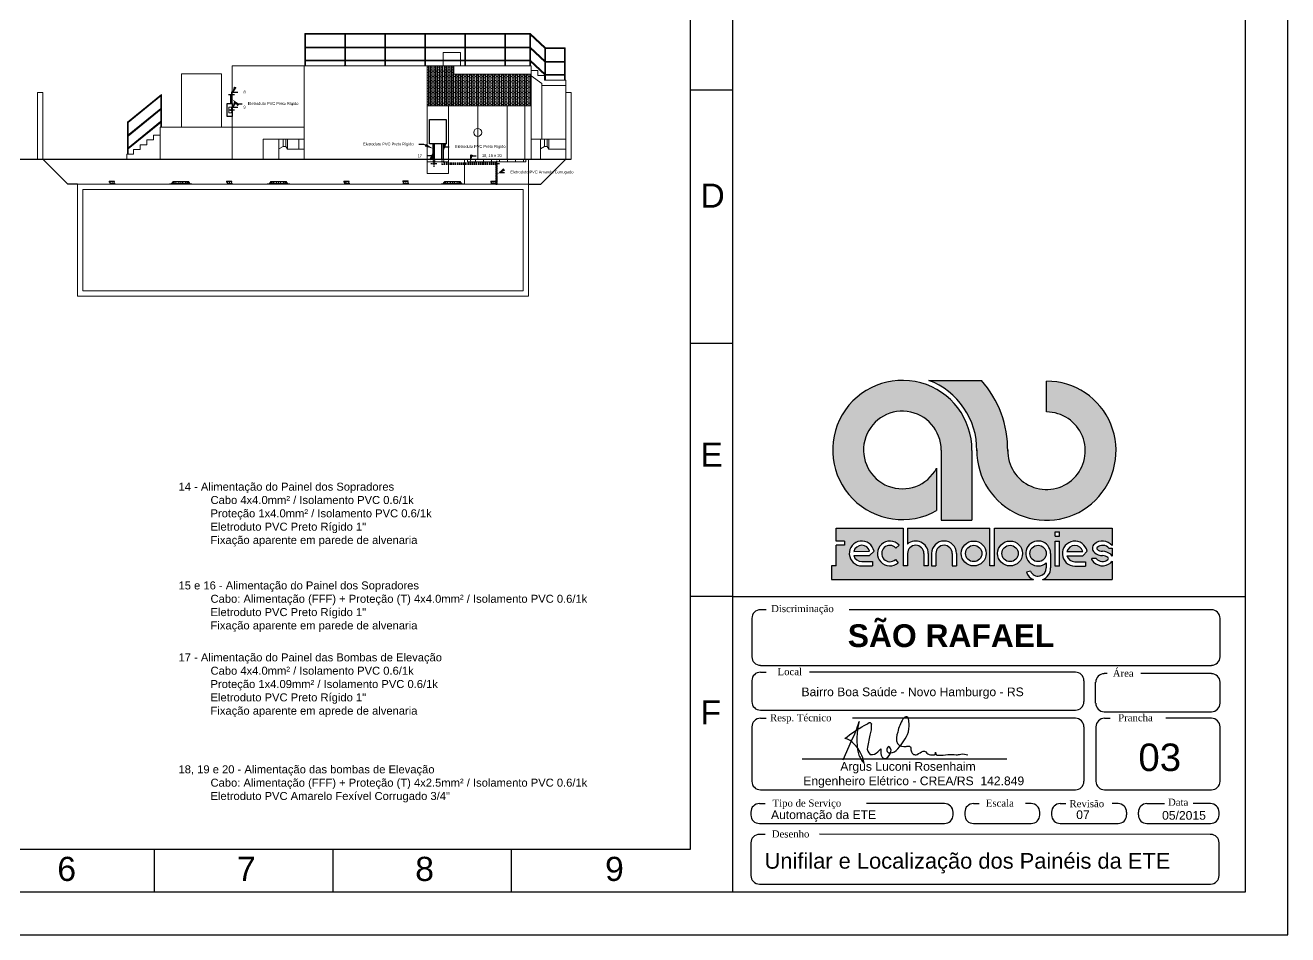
# Model space of a CAD drawing. Header units: millimetres. Extents: x 100 to 940, y 100 to 694.
# Drawn here: x 496.3 to 940, y 100 to 419.9 of the extents above; entities that cross this region are included whole.
import ezdxf
from ezdxf import colors
from ezdxf.entities.mleader import LeaderData, LeaderLine
from ezdxf.math import Vec2, Vec3

# ---------------------------------------------------------------- set-up
doc = ezdxf.new("R2010")
doc.units = ezdxf.units.MM
for name, pattern in [('AM_DIN_G_W050x2', [6.875, 4.75, -0.875, 0.375, -0.875]), ('CENTER', [2, 1.25, -0.25, 0.25, -0.25]), ('DASHED', [0.75, 0.5, -0.25]), ('SGC_DASHDOT', [1, 0.5, -0.25, 0, -0.25])]:
    doc.linetypes.add(name, pattern=pattern)
for name, color, linetype, lineweight in [('Centro', 1, 'CENTER', 5), ('COTAS', 5, 'Continuous', 5), ('M-EQUIPAMENTOS', 1, 'Continuous', 9), ('PAREDE', 7, 'Continuous', 9), ('SGC-Conexoes (Desenho Unifilar)', 6, 'Continuous', 5), ('SGC-Conexoes (Linhas Externas)', 6, 'Continuous', 9), ('SGC-EIXOS', 9, 'SGC_DASHDOT', 9), ('Solo', 14, 'Continuous', 30)]:
    doc.layers.add(name, color=color, linetype=linetype, lineweight=lineweight)
doc.layers.add('selo', color=7, linetype='Continuous')
doc.styles.add('Notes', font='arial.ttf', dxfattribs={"height": 3})
doc.styles.get("Standard").update_dxf_attribs({"font": 'arial.ttf'})

# ---------------------------------------------------------------- blocks, each defined once
blk = doc.blocks.new('BB-2-LC01-N0-D0-S0', base_point=(-106625, -46704))
at = {"layer": 'SGC-Conexoes (Linhas Externas)'}
for p, q in [((-107045, -46798), (-106205, -46798)), ((-107045, -46804), (-107045, -46798)), ((-107045, -46804), (-106205, -46804)), ((-106979, -46798), (-106926, -46735)), ((-106975, -46798), (-106921, -46735)), ((-106930, -46798), (-106904, -46735)), ((-106926, -46735), (-106921, -46735)), ((-106925, -46704), (-106325, -46704)), ((-106925, -46704), (-106925, -46735)), ((-106925, -46798), (-106900, -46735)), ((-106921, -46795), (-106921, -46735)), ((-106330, -46771), (-106920, -46771)), ((-106920, -46771), (-106920, -46779)), ((-106920, -46779), (-106330, -46779)), ((-106904, -46735), (-106900, -46735)), ((-106900, -46798), (-106900, -46735)), ((-106884, -46798), (-106869, -46735)), ((-106882, -46704), (-106369, -46704)), ((-106882, -46704), (-106882, -46771)), ((-106879, -46798), (-106865, -46735)), ((-106869, -46735), (-106865, -46735)), ((-106865, -46798), (-106865, -46735)), ((-106822, -46798), (-106812, -46735)), ((-106817, -46798), (-106807, -46735)), ((-106812, -46735), (-106807, -46735)), ((-106807, -46798), (-106807, -46735)), ((-106787, -46771), (-106787, -46779)), ((-106764, -46771), (-106764, -46779)), ((-106708, -46798), (-106701, -46735)), ((-106703, -46798), (-106697, -46735)), ((-106701, -46735), (-106697, -46735)), ((-106697, -46798), (-106697, -46735)), ((-106547, -46798), (-106554, -46735)), ((-106549, -46735), (-106554, -46735)), ((-106554, -46798), (-106554, -46735)), ((-106543, -46798), (-106549, -46735)), ((-106487, -46771), (-106487, -46779)), ((-106464, -46771), (-106464, -46779)), ((-106439, -46735), (-106443, -46735)), ((-106433, -46798), (-106443, -46735)), ((-106443, -46798), (-106443, -46735)), ((-106429, -46798), (-106439, -46735)), ((-106382, -46735), (-106386, -46735)), ((-106371, -46798), (-106386, -46735)), ((-106386, -46798), (-106386, -46735)), ((-106367, -46798), (-106382, -46735)), ((-106369, -46704), (-106369, -46771)), ((-106325, -46798), (-106351, -46735)), ((-106347, -46735), (-106351, -46735)), ((-106351, -46798), (-106351, -46735)), ((-106321, -46798), (-106347, -46735)), ((-106330, -46771), (-106330, -46779)), ((-106276, -46798), (-106329, -46735)), ((-106325, -46735), (-106329, -46735)), ((-106329, -46795), (-106329, -46735)), ((-106325, -46704), (-106325, -46735)), ((-106271, -46798), (-106325, -46735)), ((-106205, -46804), (-106205, -46798)), ((-106205, -46804), (-106205, -46798))]:
    blk.add_line(p, q, dxfattribs=at)
at = {"layer": 'SGC-EIXOS'}
blk.add_line((-106625, -46704), (-106625, -46804), dxfattribs=at)
blk = doc.blocks.new('BB-1-GA01-N0-D0-S0', base_point=(134464, 232532))
at = {"layer": 'SGC-Conexoes (Linhas Externas)'}
for p, q in [((134351, 232646), (134351, 232622)), ((134383, 232646), (134351, 232646)), ((134385, 232582), (134351, 232622)), ((134367, 232549), (134561, 232549)), ((134367, 232532), (134561, 232532)), ((134379, 232646), (134379, 232624)), ((134379, 232646), (134549, 232646)), ((134414, 232646), (134414, 232624)), ((134414, 232624), (134514, 232624)), ((134514, 232646), (134514, 232624)), ((134549, 232646), (134549, 232624))]:
    blk.add_line(p, q, dxfattribs=at)
for points in [[(134367, 232532), (134367, 232549, -0.137976), (134368, 232554), (134402, 232609, 0.58566), (134393, 232624), (134379, 232624)], [(134561, 232532), (134561, 232549, 0.137976), (134559, 232554), (134526, 232609, -0.58566), (134534, 232624), (134549, 232624)]]:
    blk.add_lwpolyline(points, format="xyb", dxfattribs=at)
at = {"layer": 'SGC-EIXOS'}
blk.add_line((134464, 232532), (134464, 232646), dxfattribs=at)

msp = doc.modelspace()

# ---------------------------------------------------------------- hatches: boundary and pattern name
h = msp.add_hatch()
h.set_pattern_fill('ANSI31', color=2, scale=0.1)
h.set_pattern_definition([(45, (0, 3.75), (-0.2245064, 0.2245064), [])])
h.paths.add_polyline_path([(662.117, 370.959, -0.236068), (661.917, 370.859), (661.717, 370.859), (661.717, 364.012), (662.117, 364.012)])
at = {"layer": 'PAREDE'}
h = msp.add_hatch(dxfattribs=at)
h.set_pattern_fill('AR-BRELM', color=256, scale=0.234375, angle=90)
h.set_pattern_definition([(90, (1601.227, 836.8916), (-1.2501563, 8e-17), [1.7871094, -0.0878906]), (90, (1600.6996, 836.8916), (-1.2501563, 8e-17), [1.7871094, -0.0878906]), (90, (1600.6019, 837.3604), (-1.2501563, 8e-17), [0.8496094, -0.0878906]), (90, (1600.0746, 837.3604), (-1.2501563, 8e-17), [0.8496094, -0.0878906]), (180, (1601.227, 836.8916), (-2e-16, -1.875), [0.5273438, -0.7228125]), (180, (1601.227, 836.8038), (-2e-16, -1.875), [0.5273438, -0.7228125]), (180, (1600.6019, 837.3604), (-1e-16, -0.9375), [0.5273438, -0.7228125]), (180, (1600.6019, 837.2725), (-1e-16, -0.9375), [0.5273438, -0.7228125])])
h.paths.add_polyline_path([(646.861, 402.609), (646.861, 405.609), (643.111, 405.609), (637.486, 405.609), (637.486, 391.546), (674.049, 391.546), (674.049, 394.921), (673.87, 394.921), (673.87, 396.984), (674.049, 396.984), (674.049, 402.609)])
at = {"layer": 'selo'}
h = msp.add_hatch(color=0, dxfattribs=at)
h.dxf.hatch_style = 1
h.paths.add_polyline_path([(832.332, 294.976), (813.803, 294.976, -0.314958), (830.723, 270.213, 2.4111444), (855.212, 294.705), (855.212, 283.859, -2.4512895), (841.58, 270.517, 0.1824425)])
h.paths.add_polyline_path([(835.348, 243.041), (806.369, 243.041), (806.369, 237.406, -0.6429859), (813.628, 234.095), (813.628, 229.71), (812.117, 229.71), (812.117, 234.095, 1), (806.369, 234.095), (806.369, 229.71), (804.858, 229.71), (804.858, 243.041), (781.243, 243.041), (781.243, 238.48), (784.256, 238.48), (784.256, 236.969), (781.231, 236.969), (781.231, 229.71), (779.69, 229.71), (779.69, 224.92), (850.672, 224.92, -0.2140839), (848.152, 227.478), (849.605, 227.91, 0.8212421), (855.136, 229.007), (855.136, 230.784, -4.6020199), (856.647, 234.095), (856.647, 229.007, -0.3092381), (853.852, 224.92), (878.255, 224.92), (878.255, 231.448, -0.100697), (877.776, 230.829, -0.4598796), (871.2, 231.81), (871.2, 232.322), (872.69, 232.32, 0.4270744), (876.814, 231.998, 0.4108773), (876.815, 232.632, 0.1862025), (874.919, 233.365, -0.1813245), (872.046, 234.435, -0.458616), (872.044, 237.41, -0.4177401), (878.255, 236.929), (878.255, 243.041), (836.889, 243.041), (836.889, 229.707), (835.348, 229.707)])
h.paths.add_polyline_path([(834.016, 234.095, -1), (825.247, 234.095, -1)], flags=16)
h.paths.add_polyline_path([(832.506, 234.095, -1), (826.757, 234.095, -1)], flags=0)
h.paths.add_polyline_path([(846.795, 234.095, -1), (838.025, 234.095, -1)], flags=16)
h.paths.add_polyline_path([(845.284, 234.095, -1), (839.536, 234.095, -1)], flags=0)
h.paths.add_polyline_path([(823.586, 234.095), (823.586, 229.71), (822.075, 229.71), (822.075, 234.095, 1), (816.327, 234.095), (816.327, 229.71), (814.816, 229.71), (814.816, 234.095, -1)], flags=16)
h.paths.add_polyline_path([(858.22, 241.686), (859.761, 241.686), (859.761, 240.166), (858.22, 240.166)], flags=16)
h.paths.add_polyline_path([(858.22, 238.48), (859.761, 238.48), (859.761, 229.67), (858.22, 229.67)], flags=16)
h.paths.add_polyline_path([(869.471, 234.88), (867.938, 233.296), (862.393, 233.296, 0.3380231), (865.165, 231.18), (868.911, 231.18), (868.911, 229.67), (865.165, 229.67, -2.1236634)], flags=16)
h.paths.add_polyline_path([(862.385, 234.782, -0.7677784), (867.938, 234.811)], flags=0)
h.paths.add_polyline_path([(803.381, 237.046), (802.27, 236.023, 2.4142136), (802.101, 231.962), (803.124, 230.851, -2.4142136)], flags=16)
h.paths.add_polyline_path([(794.587, 234.921), (793.054, 233.337), (787.508, 233.337, 0.3380231), (790.281, 231.221), (794.027, 231.221), (794.027, 229.71), (790.281, 229.71, -2.1236634)], flags=16)
h.paths.add_polyline_path([(793.054, 234.852), (787.5, 234.823, -0.7677784)], flags=0)
h.paths.add_polyline_path([(826.757, 234.095, 1), (832.506, 234.095, 1)], flags=0)
h.paths.add_polyline_path([(845.284, 234.095, 1), (839.536, 234.095, 1)], flags=0)
h.paths.add_polyline_path([(849.388, 234.095, 1), (855.136, 234.095, 1)], flags=17)
h.paths.add_polyline_path([(867.938, 234.811, 0.7677784), (862.385, 234.782)], flags=0)
h.paths.add_polyline_path([(874.9, 234.875, -0.1813245), (877.774, 233.804, -0.1010132), (878.255, 233.184), (878.255, 235.918), (877.13, 235.919, 0.4270744), (873.006, 236.241, 0.4108773), (873.004, 235.608, 0.1862025)], flags=17)
h.paths.add_polyline_path([(793.054, 234.852, 0.7677784), (787.5, 234.823)], flags=0)
h = msp.add_hatch(color=0, dxfattribs=at)
h.dxf.hatch_style = 1
h.paths.add_polyline_path([(816.575, 249.205), (816.575, 264.057, -8.1827777), (818.191, 270.426), (818.191, 245.768), (829.005, 245.768), (829.005, 270.371, 3.7185239)])
h = msp.add_hatch(color=0, dxfattribs=at)
h.dxf.hatch_style = 1
h.paths.add_polyline_path([(787.5, 234.823), (793.054, 234.852, 0.7677784)])
h.paths.add_polyline_path([(826.757, 234.095, 1), (832.506, 234.095, 1)])
h.paths.add_polyline_path([(839.536, 234.095, 1), (845.284, 234.095, 1)])
h.paths.add_polyline_path([(862.385, 234.782), (867.938, 234.811, 0.7677784)])

# ---------------------------------------------------------------- linework, layer by layer
for p, q in [((745, 115), (745, 679)), ((745, 397), (730, 397)), ((745, 308), (730, 308)), ((745, 219), (730, 219)), ((541.667, 115), (541.667, 130)), ((604.444, 115), (604.444, 130)), ((667.222, 115), (667.222, 130))]:
    msp.add_line(p, q)
at = {"color": 2, "linetype": 'AM_DIN_G_W050x2', "ltscale": 0.25}
for p, q in [((569.862, 395.361), (567.735, 395.361)), ((568.799, 396.424), (568.799, 394.297)), ((568.799, 391.123), (568.799, 388.996)), ((569.862, 390.06), (567.735, 390.06)), ((640.983, 371.109), (638.856, 371.109)), ((639.919, 372.172), (639.919, 370.045)), ((662.981, 371.109), (660.854, 371.109)), ((661.917, 372.172), (661.917, 370.045))]:
    msp.add_line(p, q, dxfattribs=at)
at = {"color": 2}
for p, q in [((568.547, 392.324), (568.547, 395.33)), ((569.047, 392.324), (569.047, 395.33)), ((639.669, 372.796), (639.669, 378.115)), ((640.169, 372.796), (640.169, 378.115)), ((642.742, 372.796), (642.742, 378.115)), ((643.242, 372.796), (643.242, 378.115)), ((661.717, 364.012), (662.117, 364.012))]:
    msp.add_line(p, q, dxfattribs=at)
at = {"color": 2, "linetype": 'DASHED'}
for p, q in [((639.669, 372.796), (639.669, 371.109)), ((640.169, 372.796), (640.169, 371.108)), ((642.742, 372.796), (642.742, 370.859)), ((643.242, 372.796), (643.242, 371.359)), ((661.917, 370.859), (642.742, 370.859)), ((661.917, 371.359), (643.242, 371.359)), ((661.717, 370.859), (661.717, 364.012)), ((662.117, 364.012), (662.117, 370.959))]:
    msp.add_line(p, q, dxfattribs=at)
for points in [[(100, 100), (940, 100), (940, 693.939), (100, 693.939)], [(150, 679), (925, 679), (925, 115), (150, 115)], [(165, 664), (730, 664), (730, 130), (165, 130)]]:
    msp.add_lwpolyline(points, close=True)
at = {"color": 2}
for points in [[(569.049, 387.795), (567.276, 387.795), (567.276, 392.324), (569.049, 392.324)], [(638.302, 386.687), (644.212, 386.687), (644.212, 378.115), (638.302, 378.115)]]:
    msp.add_lwpolyline(points, close=True, dxfattribs=at)
at = {"color": 2, "linetype": 'DASHED', "ltscale": 0.25}
for centre in [(568.799, 395.36), (568.799, 390.06), (639.919, 371.109), (661.917, 371.109)]:
    msp.add_circle(centre, 0.25, dxfattribs=at)
at = {"layer": 'Centro'}
for p, q in [((594.689, 405.609), (594.689, 416.859)), ((673.721, 416.859), (594.689, 416.859)), ((608.752, 405.664), (608.752, 416.914)), ((608.752, 405.609), (608.752, 416.859)), ((622.814, 405.609), (622.814, 416.859)), ((636.877, 405.609), (636.877, 416.859)), ((650.939, 405.609), (650.939, 416.859)), ((665.002, 405.609), (665.002, 416.859)), ((673.721, 405.609), (673.721, 416.859)), ((679.064, 411.796), (673.721, 416.859)), ((594.689, 405.609), (594.689, 412.049)), ((594.689, 412.049), (673.721, 412.049)), ((608.752, 405.664), (608.752, 412.105)), ((679.064, 406.987), (673.721, 412.049)), ((679.064, 400.546), (679.064, 411.796)), ((685.908, 411.796), (679.064, 411.796)), ((685.908, 400.546), (685.908, 411.796)), ((594.361, 405.609), (594.689, 405.609)), ((594.689, 405.609), (594.689, 407.484)), ((594.689, 407.484), (673.721, 407.484)), ((595.017, 405.609), (594.689, 405.609)), ((608.424, 405.664), (608.752, 405.664)), ((608.424, 405.609), (608.752, 405.609)), ((608.752, 405.664), (608.752, 407.539)), ((609.08, 405.664), (608.752, 405.664)), ((609.08, 405.609), (608.752, 405.609)), ((622.486, 405.609), (622.814, 405.609)), ((623.142, 405.609), (622.814, 405.609)), ((636.549, 405.609), (636.877, 405.609)), ((637.205, 405.609), (636.877, 405.609)), ((650.611, 405.609), (650.939, 405.609)), ((651.267, 405.609), (650.939, 405.609)), ((664.674, 405.609), (665.002, 405.609)), ((665.33, 405.609), (665.002, 405.609)), ((673.392, 405.609), (673.721, 405.609)), ((679.064, 402.421), (673.721, 407.484)), ((674.049, 405.609), (673.721, 405.609)), ((685.908, 406.987), (679.064, 406.987)), ((678.736, 400.546), (679.064, 400.546)), ((685.908, 402.421), (679.064, 402.421)), ((679.392, 400.546), (679.064, 400.546)), ((685.58, 400.546), (685.908, 400.546)), ((686.236, 400.546), (685.908, 400.546)), ((544.064, 395.296), (532.346, 385.734)), ((544.064, 384.046), (544.064, 395.296)), ((543.994, 390.492), (532.276, 380.93)), ((544.064, 384.046), (544.064, 390.487)), ((543.928, 385.922), (532.209, 376.36)), ((532.346, 374.484), (532.346, 385.734)), ((543.736, 384.046), (544.064, 384.046)), ((544.064, 384.046), (544.064, 385.921)), ((544.392, 384.046), (544.064, 384.046)), ((532.346, 374.484), (532.346, 380.924)), ((532.017, 374.484), (532.346, 374.484)), ((532.346, 374.484), (532.346, 376.359)), ((532.674, 374.484), (532.346, 374.484))]:
    msp.add_line(p, q, dxfattribs=at)
at = {"layer": 'M-EQUIPAMENTOS'}
for p, q in [((565.299, 402.796), (551.236, 402.796)), ((551.236, 402.796), (551.236, 384.046)), ((565.299, 402.796), (565.299, 384.046)), ((586.946, 377.275), (585.455, 376.414)), ((586.946, 377.275), (586.946, 379.827)), ((587.884, 377.275), (586.946, 377.275)), ((587.884, 377.275), (587.884, 379.827)), ((588.44, 376.312), (587.884, 377.275)), ((678.821, 377.275), (677.33, 376.414)), ((678.821, 377.275), (678.821, 379.827)), ((679.759, 377.275), (678.821, 377.275)), ((679.759, 377.275), (679.759, 379.827)), ((680.315, 376.312), (679.759, 377.275))]:
    msp.add_line(p, q, dxfattribs=at)
at = {"layer": 'PAREDE'}
for p, q in [((643.111, 410.296), (643.111, 405.609)), ((643.111, 405.609), (643.111, 410.296)), ((643.111, 410.296), (649.205, 410.296)), ((649.205, 410.296), (649.205, 405.609)), ((649.205, 410.296), (649.205, 405.609)), ((569.049, 384.046), (569.049, 405.609)), ((569.049, 405.609), (643.111, 405.609)), ((594.361, 405.609), (596.236, 405.609)), ((594.361, 405.609), (594.361, 372.796)), ((637.486, 405.609), (637.486, 367.765)), ((649.205, 405.609), (643.111, 405.609)), ((646.861, 405.609), (646.861, 402.609)), ((649.205, 405.609), (674.049, 405.609)), ((674.049, 403.921), (674.049, 405.609)), ((674.049, 405.609), (674.049, 403.921)), ((674.049, 403.921), (674.049, 372.796)), ((674.049, 403.921), (676.392, 403.921)), ((676.392, 403.921), (676.392, 402.234)), ((646.861, 402.609), (674.049, 402.609)), ((674.049, 402.099), (677.799, 399.357)), ((676.392, 402.234), (678.736, 402.234)), ((677.799, 399.357), (677.799, 379.827)), ((678.736, 402.234), (678.736, 400.546)), ((678.736, 400.546), (686.236, 400.546)), ((686.236, 400.546), (686.236, 372.796)), ((686.236, 400.546), (686.236, 372.796)), ((500.611, 372.796), (500.611, 396.234)), ((502.486, 396.234), (500.611, 396.234)), ((502.486, 372.796), (502.486, 396.234)), ((678.736, 398.671), (677.799, 398.671)), ((678.736, 398.671), (686.236, 398.671)), ((688.111, 396.234), (686.236, 396.234)), ((688.111, 396.234), (688.111, 372.796)), ((637.486, 391.546), (674.049, 391.546)), ((644.986, 372.796), (644.986, 391.546)), ((644.986, 391.546), (665.611, 391.546)), ((655.299, 391.546), (655.299, 372.796)), ((665.611, 391.546), (665.611, 372.796)), ((671.814, 391.546), (671.814, 372.796)), ((543.736, 384.046), (543.736, 372.796)), ((543.736, 384.046), (569.049, 384.046)), ((569.049, 384.046), (594.361, 384.046)), ((569.049, 384.046), (569.049, 372.796)), ((539.049, 377.859), (536.705, 377.859)), ((536.705, 377.859), (536.705, 376.171)), ((541.392, 379.546), (539.049, 379.546)), ((539.049, 379.546), (539.049, 377.859)), ((543.736, 381.234), (541.392, 381.234)), ((541.392, 381.234), (541.392, 379.546)), ((579.939, 379.827), (594.361, 379.827)), ((579.939, 379.827), (579.939, 372.796)), ((585.455, 372.796), (585.455, 379.827)), ((585.455, 376.414), (585.455, 379.827)), ((588.44, 379.827), (588.44, 376.312)), ((588.44, 376.312), (588.44, 379.827)), ((588.44, 376.312), (588.44, 379.827)), ((594.361, 379.827), (592.486, 379.827)), ((592.486, 379.827), (592.486, 376.312)), ((674.049, 379.827), (686.236, 379.827)), ((677.33, 372.796), (677.33, 379.827)), ((677.33, 376.414), (677.33, 379.827)), ((680.315, 379.827), (680.315, 376.312)), ((680.315, 376.312), (680.315, 379.827)), ((680.315, 376.312), (680.315, 379.827)), ((534.361, 374.484), (532.017, 374.484)), ((532.017, 374.484), (532.017, 372.796)), ((650.611, 372.796), (532.017, 372.796)), ((536.705, 376.171), (534.361, 376.171)), ((534.361, 376.171), (534.361, 374.484)), ((588.44, 376.312), (594.361, 376.312)), ((637.486, 372.796), (637.486, 367.765)), ((644.986, 372.796), (644.986, 367.765)), ((644.986, 372.796), (644.986, 371.859)), ((651.661, 372.796), (650.611, 372.796)), ((650.611, 372.796), (650.611, 364.067)), ((651.661, 371.859), (651.661, 372.796)), ((672.174, 372.796), (651.661, 372.796)), ((654.474, 371.859), (654.474, 372.796)), ((657.286, 371.859), (657.286, 372.796)), ((660.099, 371.859), (660.099, 372.796)), ((662.911, 371.859), (662.911, 372.796)), ((665.724, 371.859), (665.724, 372.796)), ((668.536, 371.859), (668.536, 372.796)), ((671.349, 371.859), (671.349, 372.796)), ((673.111, 372.796), (672.174, 372.796)), ((672.174, 372.796), (672.174, 371.859)), ((673.111, 372.796), (673.111, 364.012)), ((680.315, 376.312), (686.236, 376.312)), ((644.986, 371.859), (637.486, 371.859)), ((672.174, 371.859), (651.661, 371.859)), ((666.81, 371.859), (668.685, 371.859)), ((514.674, 324.637), (514.674, 364.012)), ((673.111, 364.012), (514.674, 364.012)), ((644.986, 367.765), (637.486, 367.765)), ((673.111, 324.637), (673.111, 364.012)), ((516.549, 326.512), (516.549, 362.137)), ((619.674, 362.137), (516.549, 362.137)), ((671.236, 362.137), (610.158, 362.137)), ((671.236, 326.512), (671.236, 362.137)), ((673.111, 324.637), (514.674, 324.637)), ((619.674, 326.512), (516.549, 326.512)), ((671.236, 326.512), (619.674, 326.512))]:
    msp.add_line(p, q, dxfattribs=at)
msp.add_circle((655.299, 382.171), 1.406, dxfattribs=at)
at = {"layer": 'selo', "color": 0}
for p, q in [((813.803, 294.976), (832.332, 294.976)), ((855.212, 283.859), (855.212, 294.705)), ((818.191, 270.426), (818.191, 245.768)), ((829.005, 270.371), (829.005, 245.768)), ((816.575, 264.057), (816.575, 249.205)), ((818.191, 245.768), (829.005, 245.768)), ((781.243, 238.48), (781.243, 243.041)), ((781.243, 243.041), (804.858, 243.041)), ((804.858, 243.041), (804.858, 229.71)), ((806.369, 243.041), (806.369, 237.406)), ((806.369, 243.041), (835.348, 243.041)), ((835.348, 229.707), (835.348, 243.041)), ((836.889, 243.041), (878.255, 243.041)), ((836.889, 229.707), (836.889, 243.006)), ((858.22, 240.166), (858.22, 241.686)), ((858.22, 241.686), (859.761, 241.686)), ((858.22, 240.166), (859.761, 240.166)), ((859.761, 240.166), (859.761, 241.686)), ((878.255, 243.041), (878.255, 236.929)), ((781.231, 229.71), (781.231, 236.969)), ((784.256, 236.969), (781.231, 236.969)), ((784.256, 238.48), (781.243, 238.48)), ((784.256, 238.48), (784.256, 236.969)), ((802.27, 236.023), (803.381, 237.046)), ((858.22, 229.67), (858.22, 238.48)), ((858.22, 238.48), (859.761, 238.48)), ((859.761, 229.67), (859.761, 238.48)), ((877.13, 235.919), (878.255, 235.918)), ((878.255, 235.918), (878.255, 233.184)), ((787.5, 234.823), (793.054, 234.852)), ((787.508, 233.337), (793.054, 233.337)), ((790.281, 231.221), (794.027, 231.221)), ((793.054, 233.337), (794.587, 234.921)), ((794.027, 231.221), (794.027, 229.71)), ((802.101, 231.962), (803.124, 230.851)), ((806.369, 234.095), (806.369, 229.71)), ((812.117, 234.095), (812.117, 229.71)), ((813.628, 234.095), (813.628, 229.71)), ((814.816, 234.095), (814.816, 229.71)), ((816.327, 234.095), (816.327, 229.71)), ((822.075, 234.095), (822.075, 229.71)), ((823.586, 234.095), (823.586, 229.71)), ((855.136, 230.784), (855.136, 229.007)), ((856.647, 234.095), (856.647, 229.007)), ((862.385, 234.782), (867.938, 234.811)), ((862.393, 233.296), (867.938, 233.296)), ((865.165, 231.18), (868.911, 231.18)), ((867.938, 233.296), (869.471, 234.88)), ((868.911, 231.18), (868.911, 229.67)), ((872.69, 232.32), (871.2, 232.322)), ((871.2, 231.81), (871.2, 232.322)), ((878.255, 231.448), (878.255, 224.92)), ((781.231, 229.71), (779.69, 229.71)), ((779.69, 229.71), (779.69, 224.92)), ((790.281, 229.71), (794.027, 229.71)), ((806.369, 229.71), (804.858, 229.71)), ((813.628, 229.71), (812.117, 229.71)), ((814.816, 229.71), (816.327, 229.71)), ((822.075, 229.71), (823.586, 229.71)), ((830.17, 229.743), (829.632, 229.71)), ((836.889, 229.707), (835.348, 229.707)), ((849.605, 227.91), (848.152, 227.478)), ((859.761, 229.67), (858.22, 229.67)), ((865.165, 229.67), (868.911, 229.67)), ((779.69, 224.92), (850.672, 224.92)), ((853.852, 224.92), (878.255, 224.92)), ((745, 219), (925, 219)), ((756.689, 214.332), (754.656, 214.332)), ((913.214, 214.332), (785.841, 214.332)), ((751.607, 211.283), (751.607, 197.783)), ((916.263, 197.783), (916.263, 211.283)), ((754.656, 194.734), (913.214, 194.734)), ((754.656, 192.396), (756.689, 192.396)), ((865.345, 192.396), (771.935, 192.396)), ((876.564, 191.837), (875.509, 191.837)), ((913.214, 191.837), (888.362, 191.837)), ((751.607, 189.347), (751.607, 181.994)), ((868.395, 181.994), (868.395, 189.347)), ((872.46, 181.435), (872.46, 188.788)), ((916.263, 181.435), (916.263, 188.788)), ((754.656, 178.944), (865.345, 178.944)), ((875.509, 178.385), (913.214, 178.385)), ((751.607, 173.136), (751.607, 153.977)), ((754.656, 176.185), (756.689, 176.185)), ((865.345, 176.185), (786.998, 176.185)), ((868.395, 153.977), (868.395, 173.136)), ((872.551, 173.136), (872.551, 153.977)), ((875.6, 176.185), (877.633, 176.185)), ((913.214, 176.185), (897.135, 176.189)), ((916.263, 153.977), (916.263, 173.136)), ((769.313, 161.862), (841.301, 161.862)), ((754.656, 150.928), (865.345, 150.928)), ((875.6, 150.928), (913.214, 150.928)), ((751.26, 143.148), (751.26, 142.132)), ((754.309, 146.198), (756.342, 146.198)), ((819.358, 146.198), (791.916, 146.198)), ((822.408, 142.132), (822.408, 143.148)), ((826.473, 143.148), (826.473, 142.132)), ((829.522, 146.198), (831.555, 146.198)), ((849.85, 146.198), (847.818, 146.198)), ((852.9, 142.132), (852.9, 143.148)), ((856.965, 143.148), (856.965, 142.132)), ((860.014, 146.198), (862.047, 146.198)), ((880.342, 146.198), (878.31, 146.198)), ((883.392, 142.132), (883.392, 143.148)), ((887.457, 143.148), (887.457, 142.132)), ((890.506, 146.198), (896.702, 146.198)), ((912.867, 146.198), (906.789, 146.198)), ((915.916, 142.132), (915.916, 143.148)), ((754.309, 139.083), (819.358, 139.083)), ((829.522, 139.083), (849.85, 139.083)), ((860.014, 139.083), (880.342, 139.083)), ((890.506, 139.083), (912.867, 139.083)), ((754.309, 135.362), (756.342, 135.362)), ((912.721, 135.313), (775.47, 135.362)), ((751.26, 132.313), (751.26, 120.825)), ((915.892, 120.81), (915.941, 132.313)), ((754.309, 117.825), (912.892, 117.825))]:
    msp.add_line(p, q, dxfattribs=at)
msp.add_lwpolyline([(745, 115), (745, 219), (925, 219), (925, 115)], close=True, dxfattribs=at)
at = {"layer": 'selo', "color": 0, "linetype": 'Continuous', "transparency": 33554687}
msp.add_lwpolyline([(783.715, 161.571), (786.63, 168.216, 0.0599304), (789.332, 175.039, 0.114734), (789.083, 163.667, 0.1055746), (791.11, 160.291, 0.1527921), (787.626, 167.079, 0.174248), (784.39, 169.033, -0.042414), (791.181, 173.618, 0.0315245), (792.887, 174.613, -0.5909512), (793.634, 173.831, -0.0720003), (793.172, 170.242), (792.283, 166.013, 0.292783), (793.279, 163.419, 0.292783), (795.874, 164.343), (797.012, 165.373, 0.0842368), (797.118, 163.205, 0.426622), (798.789, 162.033, 0.2406477), (800.531, 164.414, 0.3821758), (799.642, 166.155, 0.4936061), (799.642, 163.987, 0.2209073), (802.416, 164.769, 0.0807285), (806.398, 170.455, 0.1135703), (806.913, 174.353, 0.1019582), (806.479, 176.38, 0.3561959), (805.743, 176.663, 0.1925252), (804.762, 175.821, 0.0988767), (802.913, 171.308, 0.195151), (802.807, 167.221, 0.2463023), (805.864, 166.262, -0.1244237), (807.065, 166.311, -0.323775), (807.565, 165.755, 0.1156411), (807.713, 164.343, 0.4327556), (809.704, 163.419, -0.0314428), (811.857, 164.539, -0.3432079), (812.819, 164.331, 0.2483362), (814.468, 163.277), (815.444, 163.245, 0.5538728), (816.152, 164.188, 0.4741882), (817.241, 163.134, 0.0489926), (820.548, 163.348, -0.0709642), (823.463, 163.312, 0.086771), (825.089, 163.518, -0.1513319), (827.532, 163.236)], format="xyb", dxfattribs=at)
at = {"layer": 'selo', "color": 0}
for centre, radius in [((829.632, 234.095), 4.385), ((829.632, 234.095), 2.874), ((842.41, 234.095), 4.385), ((842.41, 234.095), 2.874), ((852.262, 234.095), 2.874)]:
    msp.add_circle(centre, radius, dxfattribs=at)
for centre, radius, start, end in [((804.537, 270.507), 24.468, 359.67995, 299.47158), ((804.557, 270.496), 26.168, 359.37989, 69.30885), ((855.191, 270.236), 24.468, 179.36588, 89.95278), ((804.557, 270.496), 37.024, 359.35419, 41.3911), ((804.549, 270.498), 13.643, 359.69791, 331.82812), ((855.212, 270.225), 13.634, 178.81377, 90), ((790.281, 234.095), 4.385, 10.86006, 270), ((790.281, 234.095), 2.874, 15.26166, 165.32676), ((800.155, 234.077), 4.385, 42.62208, 312.62208), ((800.155, 234.077), 2.874, 42.62208, 312.62208), ((809.243, 234.095), 4.385, 0, 130.96179), ((809.243, 234.095), 2.874, 0, 180), ((819.201, 234.095), 4.385, 0, 180), ((819.201, 234.095), 2.874, 0, 180), ((852.262, 234.095), 4.385, 0, 310.96179), ((865.165, 234.054), 4.385, 10.86006, 270), ((865.165, 234.054), 2.874, 15.26166, 165.32676), ((873.325, 235.923), 1.963, 130.76197, 229.30976), ((874.912, 234.101), 4.379, 40.22623, 130.91522), ((873.325, 235.923), 0.45, 127.13552, 232.25915), ((874.902, 237.699), 2.824, 227.77573, 270.15365), ((874.914, 234.106), 2.863, 39.28503, 131.78937), ((790.281, 234.095), 2.874, 195.29423, 270), ((865.165, 234.054), 2.874, 195.29423, 270), ((874.908, 234.138), 4.379, 212.12828, 310.91522), ((874.91, 237.732), 4.367, 229.01082, 270.04177), ((874.906, 234.133), 2.863, 219.28503, 311.78937), ((874.909, 230.508), 4.367, 49.01082, 90.04177), ((874.918, 230.541), 2.824, 47.77573, 90.15365), ((876.494, 232.316), 0.45, 307.13552, 52.25915), ((876.494, 232.316), 1.963, 26.23751, 49.30976), ((876.494, 232.316), 1.963, 310.76197, 333.76249), ((852.262, 229.007), 4.385, 200.39961, 248.7344), ((852.262, 229.007), 2.874, 202.42288, 0), ((852.262, 229.007), 4.385, 291.2656, 0), ((754.656, 211.283), 3, 90, 180), ((913.214, 211.283), 3, 0, 90), ((754.656, 197.783), 3, 180, 270), ((913.214, 197.783), 3, 270, 0), ((754.656, 189.347), 3, 90, 180), ((865.345, 189.347), 3, 0, 90), ((875.509, 188.788), 3, 90, 180), ((913.214, 188.788), 3, 0, 90), ((754.656, 181.994), 3, 180, 270), ((865.345, 181.994), 3, 270, 0), ((875.509, 181.435), 3, 180, 270), ((913.214, 181.435), 3, 270, 0), ((754.656, 173.136), 3, 90, 180), ((865.345, 173.136), 3, 0, 90), ((875.6, 173.136), 3, 90, 180), ((913.214, 173.136), 3, 0, 90), ((754.656, 153.977), 3, 180, 270), ((865.345, 153.977), 3, 270, 0), ((875.6, 153.977), 3, 180, 270), ((913.214, 153.977), 3, 270, 0), ((754.309, 143.148), 3, 90, 180), ((754.309, 142.132), 3, 180, 270), ((819.358, 143.148), 3, 0, 90), ((819.358, 142.132), 3, 270, 0), ((829.522, 143.148), 3, 90, 180), ((829.522, 142.132), 3, 180, 270), ((849.85, 143.148), 3, 0, 90), ((849.85, 142.132), 3, 270, 0), ((860.014, 143.148), 3, 90, 180), ((860.014, 142.132), 3, 180, 270), ((880.342, 143.148), 3, 0, 90), ((880.342, 142.132), 3, 270, 0), ((890.506, 143.148), 3, 90, 180), ((890.506, 142.132), 3, 180, 270), ((912.867, 143.148), 3, 0, 90), ((912.867, 142.132), 3, 270, 0), ((754.309, 132.313), 3, 90, 180), ((912.892, 132.313), 3, 0, 90), ((754.309, 120.825), 3, 180, 270), ((912.892, 120.825), 3, 270, 0)]:
    msp.add_arc(centre, radius, start, end, dxfattribs=at)
at = {"layer": 'SGC-Conexoes (Desenho Unifilar)'}
for p, q in [((594.572, 405.609), (594.572, 416.976)), ((594.572, 416.976), (673.767, 416.976)), ((594.807, 405.609), (594.807, 416.742)), ((594.807, 416.742), (673.674, 416.742)), ((608.635, 416.859), (608.635, 405.609)), ((608.869, 416.859), (608.869, 405.609)), ((622.697, 416.859), (622.697, 405.609)), ((622.932, 416.859), (622.932, 405.609)), ((636.76, 416.859), (636.76, 405.609)), ((636.994, 416.859), (636.994, 405.609)), ((650.822, 416.859), (650.822, 405.609)), ((651.057, 416.859), (651.057, 405.609)), ((664.885, 416.859), (664.885, 405.609)), ((665.119, 416.859), (665.119, 405.609)), ((673.603, 416.859), (673.603, 405.609)), ((673.674, 416.742), (679.018, 411.679)), ((673.767, 416.976), (679.111, 411.913)), ((673.838, 416.859), (673.838, 405.609)), ((594.689, 412.167), (673.767, 412.167)), ((594.689, 411.932), (673.674, 411.932)), ((673.674, 411.932), (679.018, 406.87)), ((673.767, 412.167), (679.111, 407.104)), ((678.947, 411.796), (678.947, 400.546)), ((679.018, 411.679), (685.908, 411.679)), ((679.111, 411.913), (685.908, 411.913)), ((679.182, 411.796), (679.182, 400.546)), ((685.791, 411.796), (685.791, 400.546)), ((686.025, 411.796), (686.025, 400.546)), ((594.689, 407.601), (673.767, 407.601)), ((594.689, 407.367), (673.674, 407.367)), ((673.674, 407.367), (679.018, 402.304)), ((673.767, 407.601), (679.111, 402.538)), ((679.018, 406.87), (685.908, 406.87)), ((679.111, 407.104), (685.908, 407.104)), ((679.018, 402.304), (685.908, 402.304)), ((679.111, 402.538), (685.908, 402.538)), ((532.228, 385.789), (544.182, 395.543)), ((532.463, 385.678), (543.947, 395.049)), ((543.947, 395.049), (543.947, 384.046)), ((544.182, 395.543), (544.182, 384.046)), ((543.92, 390.583), (532.271, 381.077)), ((544.068, 390.401), (532.42, 380.896)), ((532.228, 374.484), (532.228, 385.789)), ((543.854, 386.013), (532.271, 376.562)), ((544.002, 385.831), (532.42, 376.38)), ((532.463, 374.484), (532.463, 385.678))]:
    msp.add_line(p, q, dxfattribs=at)
msp.add_lwpolyline([(569.049, 389.017), (567.844, 389.017), (567.844, 391.103), (569.049, 391.103)], close=True, dxfattribs=at)
msp.add_circle((685.908, 411.796), 0.117, dxfattribs=at)
at = {"layer": 'Solo'}
for p, q in [((482.067, 372.796), (688.111, 372.796)), ((502.486, 372.796), (511.271, 364.012)), ((686.236, 372.796), (677.452, 364.012)), ((514.674, 364.012), (511.271, 364.012)), ((673.111, 364.012), (677.452, 364.012))]:
    msp.add_line(p, q, dxfattribs=at)

# ---------------------------------------------------------------- block references
at = {"layer": 'SGC-Conexoes (Linhas Externas)', "xscale": 0.009375000000000001, "yscale": 0.009375000000000001, "zscale": 0.009375000000000001}
for name, p in [('BB-1-GA01-N0-D0-S0', (526.861, 364.012)), ('BB-2-LC01-N0-D0-S0', (550.917, 364.949)), ('BB-1-GA01-N0-D0-S0', (568.111, 364.012)), ('BB-2-LC01-N0-D0-S0', (585.296, 364.949)), ('BB-1-GA01-N0-D0-S0', (609.361, 364.012)), ('BB-1-GA01-N0-D0-S0', (630.052, 364.078)), ('BB-2-LC01-N0-D0-S0', (646.392, 364.949)), ('BB-1-GA01-N0-D0-S0', (660.924, 364.012))]:
    msp.add_blockref(name, p, dxfattribs=at)

# ---------------------------------------------------------------- texts
at = {"style": 'Notes'}
for s, p in [('D', (733.571, 355.709)), ('E', (733.571, 264.608)), ('F', (733.571, 174.012)), ('6', (507.551, 118.928)), ('7', (570.688, 118.928)), ('8', (633.339, 118.928)), ('9', (700.065, 118.928))]:
    msp.add_text(s, height=8.485, dxfattribs=at).set_placement(p)
at = {"layer": 'COTAS', "color": 0, "char_height": 2.8125, "attachment_point": 1}
for s, insert in [('14 - Alimentação do Painel dos Sopradores\\P^ICabo 4x4.0mm² / Isolamento PVC 0.6/1k\\P^IProteção 1x4.0mm² / Isolamento PVC 0.6/1k\\P^I{\\A1;Eletroduto PVC Preto Rígido 1"\\P^IFixação aparente em parede de alvenaria}', (550.15, 259)), ('15 e 16 - Alimentação do Painel dos Sopradores\\P^ICabo: Alimentação (FFF) + Proteção (T) 4x4.0mm² / Isolamento PVC 0.6/1k\\P^I{\\A1;Eletroduto PVC Preto Rígido 1"\\P^IFixação aparente em parede de alvenaria}', (550.15, 224.265)), ('17 - Alimentação do Painel das Bombas de Elevação\\P^ICabo 4x4.0mm² / Isolamento PVC 0.6/1k\\P^IProteção 1x4.09mm² / Isolamento PVC 0.6/1k\\P^I{\\A1;Eletroduto PVC Preto Rígido 1"\\P^IFixação aparente em aprede de alvenaria}', (550.15, 198.964)), ('18, 19 e 20 - Alimentação das bombas de Elevação\\P^ICabo: Alimentação (FFF) + Proteção (T) 4x2.5mm² / Isolamento PVC 0.6/1k\\P^IEletroduto PVC Amarelo Fexível Corrugado 3/4"', (550.15, 159.587))]:
    msp.add_mtext_dynamic_manual_height_columns(s, width=4099.92409, gutter_width=0.75, heights=[0], dxfattribs=dict(at, insert=insert))
at = {"layer": 'selo', "color": 0, "attachment_point": 1}
for s, insert, char_height, width in [('\\FTIMES.TTF;Discriminação', (758.423, 215.967), 2.5, 101.64), ('\\FTIMES.TTF;Local', (760.686, 193.797), 2.5, 81.312), ('\\FTIMES.TTF;Área', (878.501, 193.238), 2.5, 81.312), ('\\FTIMES.TTF;Resp. Técnico', (758.039, 177.581), 2.5, 101.64), ('\\FTIMES.TTF;Prancha', (880.403, 177.581), 2.5, 101.64), ('03', (887.502, 167.252), 9.6665, 225.55271), ('\\FTIMES.TTF;Tipo de Serviço', (758.944, 147.556), 2.5, 101.64), ('\\FTIMES.TTF;Escala', (833.888, 147.556), 2.5, 40.656), ('{\\Ftimes.ttf|c0;Revisão}', (863.301, 147.372), 2.5, 101.64), ('\\FTIMES.TTF;Data', (897.916, 147.869), 2.5, 40.656), ('Automação da ETE', (758.382, 143.743), 3.0492, 71.148), ('07', (865.661, 143.743), 3.0492, 71.148), ('05/2015', (895.831, 143.514), 3.0492, 71.148), ('{\\Ftimes.ttf|c0;Desenho}', (758.656, 136.72), 2.5, 101.64), ('Unifilar e Localização dos Painéis da ETE', (756.116, 128.748), 5.5, 331.58467)]:
    msp.add_mtext(s, dxfattribs=dict(at, insert=insert, char_height=char_height, width=width))
for s, insert, char_height in [('{\\fArial|b1|i0|c0|p34;SÃO RAFAEL}', (785.369, 209.185), 8), ('Bairro Boa Saúde - Novo Hamburgo - RS', (769.099, 186.952), 3.0492), ('           Argus Luconi Rosenhaim\\PEngenheiro Elétrico - CREA/RS  142.849', (769.718, 160.731), 3.0492)]:
    msp.add_mtext(s, dxfattribs=dict(at, insert=insert, char_height=char_height))

# ---------------------------------------------------------------- leaders
at = {"color": 2}
ml = msp.add_multileader_mtext('Standard', dxfattribs=at)
ml.set_content('8', color=2, style='Notes')
ml.set_leader_properties()
ml.build(insert=Vec2(0, 0))
ml.multileader.update_dxf_attribs({"dogleg_length": 7, "arrow_head_size": 3})
ctx = ml.context
ctx.base_point, ctx.char_height, ctx.arrow_head_size, ctx.plane_origin = Vec3(570.975, 396.376), 1, 3, Vec3(568.799, 397.446)
notes = []
notes.append((ctx, [(0, (1, 1, 0), (569.28, 396.376), (1, 0), 1.696, [(0, [(568.799, 395.36)], 0, [])])]))
ctx.mtext.insert, ctx.mtext.flow_direction = Vec3(572.975, 396.884), 5
ml = msp.add_multileader_mtext('Standard', dxfattribs=at)
ml.set_content('9', color=2, style='Notes')
ml.set_leader_properties()
ml.build(insert=Vec2(0, 0))
ml.multileader.update_dxf_attribs({"dogleg_length": 7, "arrow_head_size": 3})
ctx = ml.context
ctx.base_point, ctx.char_height, ctx.arrow_head_size, ctx.plane_origin = Vec3(570.975, 391.076), 1, 3, Vec3(568.799, 392.146)
notes.append((ctx, [(0, (1, 1, 0), (569.28, 391.076), (1, 0), 1.696, [(0, [(568.799, 390.06)], 0, [])])]))
ctx.mtext.insert, ctx.mtext.flow_direction = Vec3(572.975, 391.584), 5
ml = msp.add_multileader_mtext('Standard', dxfattribs=at)
ml.set_content('Eletroduto PVC Preto Rígido', color=2, style='Notes')
ml.set_leader_properties()
ml.build(insert=Vec2(0, 0))
ml.multileader.update_dxf_attribs({"dogleg_length": 7, "arrow_head_size": 3})
ctx = ml.context
ctx.base_point, ctx.char_height, ctx.arrow_head_size, ctx.plane_origin = Vec3(572.508, 392.183), 1, 3, Vec3(565.922, 395.913)
notes.append((ctx, [(1, (1, 1, 0), (570.812, 392.183), (1, 0), 1.696, [(0, [(569.047, 393.827)], 0, [])])]))
ctx.mtext.insert, ctx.mtext.flow_direction = Vec3(574.508, 392.83), 5
ml = msp.add_multileader_mtext('Standard', dxfattribs=at)
ml.set_content('Eletroduto PVC Preto Rígido', color=2, style='Notes')
ml.set_leader_properties()
ml.build(insert=Vec2(0, 0))
ml.multileader.update_dxf_attribs({"dogleg_length": 7, "arrow_head_size": 3})
ctx = ml.context
ctx.base_point, ctx.char_height, ctx.arrow_head_size, ctx.plane_origin = Vec3(612.994, 377.961), 1, 3, Vec3(636.543, 377.543)
notes.append((ctx, [(0, (1, 1, 0), (636.31, 377.961), (-1, 0), 1.696, [(0, [(639.668, 376.458)], 0, [])])]))
ctx.mtext.insert, ctx.mtext.flow_direction = Vec3(614.994, 378.608), 5
ml = msp.add_multileader_mtext('Standard', dxfattribs=at)
ml.set_content('Eletroduto PVC Preto Rígido', color=2, style='Notes')
ml.set_leader_properties()
ml.build(insert=Vec2(0, 0))
ml.multileader.update_dxf_attribs({"dogleg_length": 7, "arrow_head_size": 3})
ctx = ml.context
ctx.base_point, ctx.char_height, ctx.arrow_head_size, ctx.plane_origin = Vec3(645.294, 377.086), 1, 3, Vec3(640.115, 377.543)
notes.append((ctx, [(1, (1, 1, 0), (643.598, 377.086), (1, 0), 1.696, [(0, [(643.24, 375.457)], 0, [])])]))
ctx.mtext.insert, ctx.mtext.flow_direction = Vec3(647.294, 377.733), 5
ml = msp.add_multileader_mtext('Standard', dxfattribs=at)
ml.set_content('17', color=2, style='Notes')
ml.set_leader_properties()
ml.build(insert=Vec2(0, 0))
ml.multileader.update_dxf_attribs({"dogleg_length": 7, "arrow_head_size": 3})
ctx = ml.context
ctx.base_point, ctx.char_height, ctx.arrow_head_size, ctx.plane_origin = Vec3(632.154, 373.947), 1, 3, Vec3(639.669, 377.542)
notes.append((ctx, [(0, (1, 1, 0), (639.188, 373.947), (-1, 0), 1.696, [(0, [(639.669, 375.455)], 0, [])])]))
ctx.mtext.insert, ctx.mtext.flow_direction = Vec3(634.154, 374.447), 5
ml = msp.add_multileader_mtext('Standard', dxfattribs=at)
ml.set_content('18, 19 e 20', color=2, style='Notes')
ml.set_leader_properties()
ml.build(insert=Vec2(0, 0))
ml.multileader.update_dxf_attribs({"dogleg_length": 7, "arrow_head_size": 3})
ctx = ml.context
ctx.base_point, ctx.char_height, ctx.arrow_head_size, ctx.plane_origin = Vec3(654.756, 373.937), 1, 3, Vec3(652.58, 373.445)
notes.append((ctx, [(0, (1, 1, 0), (653.061, 373.937), (1, 0), 1.696, [(0, [(652.58, 371.359)], 0, [])])]))
ctx.mtext.insert, ctx.mtext.flow_direction = Vec3(656.756, 374.536), 5
ml = msp.add_multileader_mtext('Standard', dxfattribs=at)
ml.set_content('Eletroduto PVC Amarelo Corrugado', color=2, style='Notes')
ml.set_leader_properties()
ml.build(insert=Vec2(0, 0))
ml.multileader.update_dxf_attribs({"dogleg_length": 7, "arrow_head_size": 3})
ctx = ml.context
ctx.base_point, ctx.char_height, ctx.arrow_head_size, ctx.plane_origin = Vec3(664.75, 368.113), 1, 3, Vec3(662.117, 366.424)
notes.append((ctx, [(1, (1, 1, 0), (663.054, 368.113), (1, 0), 1.696, [(0, [(662.117, 367.485)], 0, [])])]))
ctx.mtext.insert, ctx.mtext.flow_direction = Vec3(666.75, 368.76), 5
for ctx, leaders in notes:
    for number, flags, end, landing, length, lines in leaders:
        leader = LeaderData()
        leader.index, (leader.has_last_leader_line, leader.has_dogleg_vector, leader.attachment_direction) = number, flags
        leader.last_leader_point, leader.dogleg_vector, leader.dogleg_length = Vec3(end), Vec3(landing), length
        for number, points, colour, breaks in lines:
            line = LeaderLine()
            line.index, line.vertices, line.color, line.breaks = number, Vec3.list(points), colors.encode_raw_color(colour), breaks
            leader.lines.append(line)
        ctx.leaders.append(leader)

doc.saveas('drawing.dxf')
